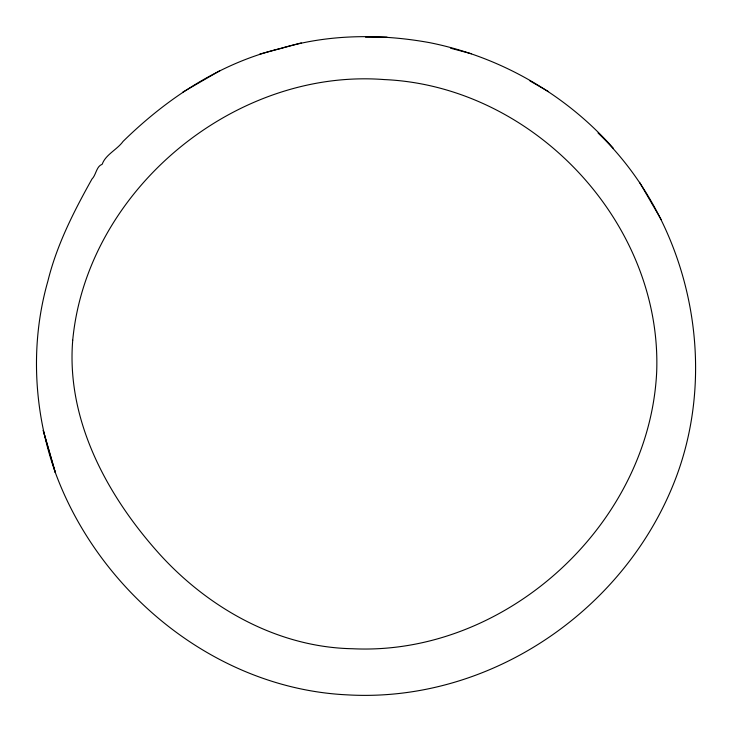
<?xml version="1.0" encoding="UTF-8"?>
<svg xmlns="http://www.w3.org/2000/svg" width="732" height="732" viewBox="0 0 732 732"><rect width="100%" height="100%" fill="white"/><g stroke="black" fill="none" stroke-linecap="round" stroke-linejoin="round"><path stroke-width="1.1" d="M613.288 148.221C565.635 94.309 500.34 56.757 429.776 42.685C380.494 33.681 328.705 34.084 280.493 48.504C220.259 62.97 166.905 98.408 123.077 141.395C117.376 149.447 105.527 154.662 102.279 164.069L101.968 164.407C96.395 166.32 96.02 175.177 91.985 179.011C73.877 211.392 56.785 244.854 47.891 281.088C29.985 343.619 33.681 411.293 55.284 472.424C99.781 593.57 216.535 688.711 347.252 694.86C486.451 702.967 619.574 614.56 672.415 486.698C721.661 368.086 690.377 221.878 598.053 132.995M182.835 92.122L219.948 70.675M259.704 54.131L301.291 42.913M365.524 37.158L387.054 37.14M450.592 48.211L471.399 53.765M529.904 80.895L548.561 91.646M639.576 182.341L661.179 219.6M72.724 340.197C66.063 420.488 107.531 496.388 159.786 554.353C209.004 608.502 278.142 647.335 352.467 648.735C505.757 656.201 649.586 524.579 656.696 371.6C662.003 222.299 532.978 86.056 384.318 79.578C234.487 68.003 86.925 190.411 72.724 340.197M55.284 472.424L43.252 430.535L55.284 472.424"/></g></svg>
